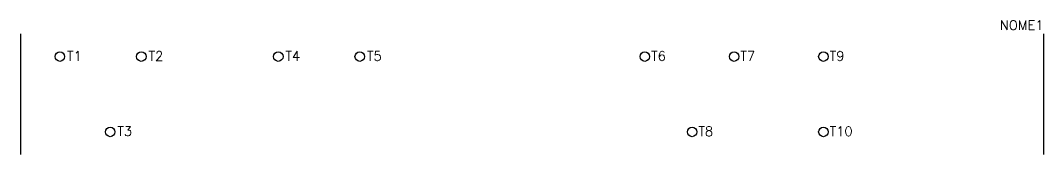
# Model space of a CAD drawing. Extents: x 391 to 606, y 265 to 293.
import ezdxf
from ezdxf.enums import TextEntityAlignment as Align

# ---------------------------------------------------------------- set-up
doc = ezdxf.new("R2010")
doc.units = 0
doc.header["$MEASUREMENT"] = 0
doc.layers.get('0').update_dxf_attribs({"linetype": 'CONTINUOUS'})
doc.styles.add('ROMANS', font='romans')

msp = doc.modelspace()

# ---------------------------------------------------------------- linework, layer by layer
at = {"ltscale": 5}
for p, q in [((390.73, 290.41), (390.73, 265.09)), ((605.72, 290.41), (605.72, 265.09))]:
    msp.add_line(p, q, dxfattribs=at)
for centre in [(399.01, 285.66), (416.13, 285.66), (444.91, 285.66), (462.03, 285.66), (521.93, 285.66), (540.7, 285.66), (559.46, 285.66), (409.59, 269.84), (531.88, 269.84), (559.46, 269.84)]:
    msp.add_circle(centre, 1)

# ---------------------------------------------------------------- texts
at = {"lineweight": -3, "style": 'ROMANS'}
msp.add_attdef('NOME1', text='', height=2, dxfattribs=at).set_placement((605.72, 292.25), align=Align.MIDDLE_RIGHT)
for tag, p in [('T1', (400.52, 285.79)), ('T2', (417.65, 285.79)), ('T4', (446.42, 285.79)), ('T5', (463.55, 285.79)), ('T6', (523.26, 285.79)), ('T7', (542.02, 285.79)), ('T9', (560.79, 285.79)), ('T3', (411.1, 270)), ('T8', (533.2, 269.97)), ('T10', (560.79, 269.97))]:
    msp.add_attdef(tag, text='', height=2, dxfattribs=at).set_placement(p, align=Align.MIDDLE_LEFT)

doc.saveas('drawing.dxf')
